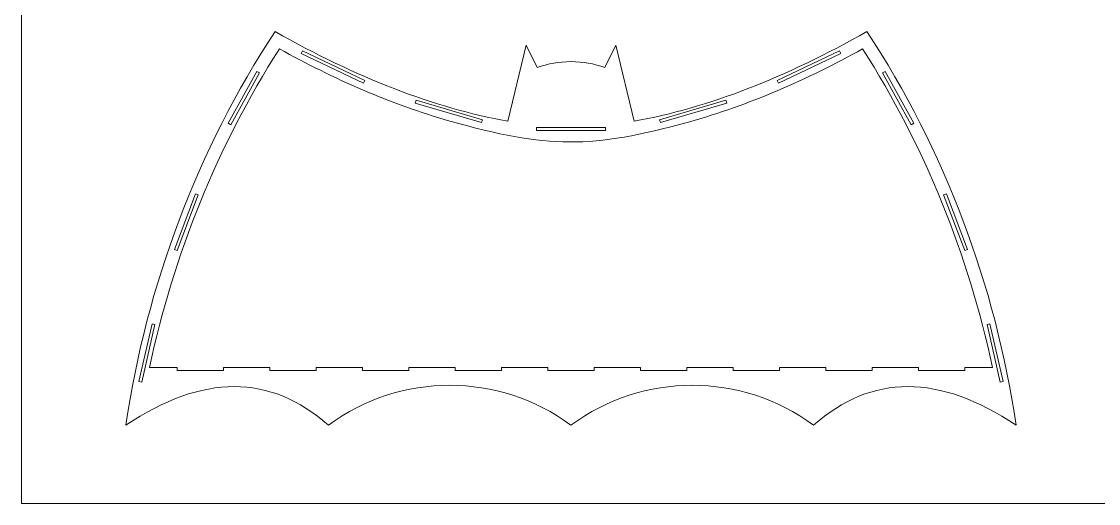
# Model space of a CAD drawing. Header units: millimetres. Extents: x -1111 to 1111, y -549 to 549.
# Drawn here: x -1111 to -22, y -549 to -62 of the extents above; entities that cross this region are included whole.
import ezdxf

# ---------------------------------------------------------------- set-up
doc = ezdxf.new("R2010")
doc.units = ezdxf.units.MM
doc.header["$MEASUREMENT"] = 0
doc.layers.add('Camada 1', color=7, linetype='Continuous')

msp = doc.modelspace()

# ---------------------------------------------------------------- linework, layer by layer
at = {"layer": 'Camada 1', "color": 140, "lineweight": 20}
msp.add_lwpolyline([(-1110.9428, -549.2083), (0, -549.2083), (0, 426.1517), (-1110.9428, 426.1517), (-1110.9428, -549.2083)], close=True, dxfattribs=at)
at = {"layer": 'Camada 1', "color": 230, "lineweight": 20}
for points, knots in [([(-256.2843, -71.6015), (-338.3175, -118.394), (-416.8004, -148.6956), (-491.7329, -162.5069), (-491.7329, -162.5069), (-491.7329, -162.5069), (-510.0187, -85.3589), (-510.0187, -85.3589), (-510.0187, -85.3589), (-510.0187, -85.3589), (-521.3384, -108.1725), (-521.3384, -108.1725), (-521.3384, -108.1725), (-542.5799, -100.1141), (-568.3629, -100.1141), (-589.6044, -108.1725), (-589.6044, -108.1725), (-589.6044, -108.1725), (-600.9241, -85.3589), (-600.9241, -85.3589), (-600.9241, -85.3589), (-600.9241, -85.3589), (-619.2099, -162.5069), (-619.2099, -162.5069), (-619.2099, -162.5069), (-694.1424, -148.6956), (-772.6253, -118.394), (-854.6585, -71.6015), (-854.6585, -71.6015), (-933.146, -191.9535), (-984.5995, -327.8957), (-1005.4714, -470.0549), (-1005.4714, -470.0549), (-927.7682, -417.8935), (-859.5019, -417.8935), (-800.6722, -470.0549), (-800.6722, -470.0549), (-727.8443, -416.0963), (-628.2993, -416.0963), (-555.4714, -470.0549), (-555.4714, -470.0549), (-482.6435, -416.0963), (-383.0985, -416.0963), (-310.2706, -470.0549), (-310.2706, -470.0549), (-251.4409, -417.8935), (-183.1746, -417.8935), (-105.4714, -470.0549), (-105.4714, -470.0549), (-126.3433, -327.8957), (-177.7968, -191.9535), (-256.2843, -71.6015)], [0, 0, 0, 0, 0.071428571, 0.071428571, 0.071428571, 0.071428571, 0.142857143, 0.142857143, 0.142857143, 0.142857143, 0.214285714, 0.214285714, 0.214285714, 0.214285714, 0.285714286, 0.285714286, 0.285714286, 0.285714286, 0.357142857, 0.357142857, 0.357142857, 0.357142857, 0.428571429, 0.428571429, 0.428571429, 0.428571429, 0.5, 0.5, 0.5, 0.5, 0.571428571, 0.571428571, 0.571428571, 0.571428571, 0.642857143, 0.642857143, 0.642857143, 0.642857143, 0.714285714, 0.714285714, 0.714285714, 0.714285714, 0.785714286, 0.785714286, 0.785714286, 0.785714286, 0.857142857, 0.857142857, 0.857142857, 0.857142857, 1, 1, 1, 1]), ([(-297.9453, -411.5379), (-297.9453, -411.5379), (-344.7682, -411.5379), (-344.7682, -411.5379), (-344.7682, -411.5379), (-344.7682, -411.5379), (-344.7682, -414.5379), (-344.7682, -414.5379), (-344.7682, -414.5379), (-344.7682, -414.5379), (-391.5912, -414.5379), (-391.5912, -414.5379), (-391.5912, -414.5379), (-391.5912, -414.5379), (-391.5912, -411.5379), (-391.5912, -411.5379), (-391.5912, -411.5379), (-391.5912, -411.5379), (-438.4141, -411.5379), (-438.4141, -411.5379), (-438.4141, -411.5379), (-438.4141, -411.5379), (-438.4141, -414.5379), (-438.4141, -414.5379), (-438.4141, -414.5379), (-438.4141, -414.5379), (-485.237, -414.5379), (-485.237, -414.5379), (-485.237, -414.5379), (-485.237, -414.5379), (-485.237, -411.5379), (-485.237, -411.5379), (-485.237, -411.5379), (-485.237, -411.5379), (-532.0599, -411.5379), (-532.0599, -411.5379), (-532.0599, -411.5379), (-532.0599, -411.5379), (-532.0599, -414.5379), (-532.0599, -414.5379), (-532.0599, -414.5379), (-532.0599, -414.5379), (-578.8829, -414.5379), (-578.8829, -414.5379), (-578.8829, -414.5379), (-578.8829, -414.5379), (-578.8829, -411.5379), (-578.8829, -411.5379), (-578.8829, -411.5379), (-578.8829, -411.5379), (-625.7058, -411.5379), (-625.7058, -411.5379), (-625.7058, -411.5379), (-625.7058, -411.5379), (-625.7058, -414.5379), (-625.7058, -414.5379), (-625.7058, -414.5379), (-625.7058, -414.5379), (-672.5287, -414.5379), (-672.5287, -414.5379), (-672.5287, -414.5379), (-672.5287, -414.5379), (-672.5287, -411.5379), (-672.5287, -411.5379), (-672.5287, -411.5379), (-672.5287, -411.5379), (-719.3516, -411.5379), (-719.3516, -411.5379), (-719.3516, -411.5379), (-719.3516, -411.5379), (-719.3516, -414.5379), (-719.3516, -414.5379), (-719.3516, -414.5379), (-719.3516, -414.5379), (-766.1746, -414.5379), (-766.1746, -414.5379), (-766.1746, -414.5379), (-766.1746, -414.5379), (-766.1746, -411.5379), (-766.1746, -411.5379), (-766.1746, -411.5379), (-766.1746, -411.5379), (-812.9975, -411.5379), (-812.9975, -411.5379), (-812.9975, -411.5379), (-812.9975, -411.5379), (-812.9975, -414.5379), (-812.9975, -414.5379), (-812.9975, -414.5379), (-812.9975, -414.5379), (-859.8204, -414.5379), (-859.8204, -414.5379), (-859.8204, -414.5379), (-859.8204, -414.5379), (-859.8204, -411.5379), (-859.8204, -411.5379), (-859.8204, -411.5379), (-859.8204, -411.5379), (-906.6433, -411.5379), (-906.6433, -411.5379), (-906.6433, -411.5379), (-906.6433, -411.5379), (-906.6433, -414.5379), (-906.6433, -414.5379), (-906.6433, -414.5379), (-906.6433, -414.5379), (-953.4663, -414.5379), (-953.4663, -414.5379), (-953.4663, -414.5379), (-953.4663, -414.5379), (-953.4663, -411.5379), (-953.4663, -411.5379), (-953.4663, -411.5379), (-953.4663, -411.5379), (-981.6297, -411.5379), (-981.6297, -411.5379), (-981.6297, -411.5379), (-957.455, -297.2581), (-912.9955, -187.9928), (-850.2999, -89.1591), (-850.2999, -89.1591), (-795.8631, -119.3717), (-738.0418, -145.1304), (-677.9737, -162.2121), (-677.9737, -162.2121), (-579.5191, -190.2099), (-534.4281, -190.4163), (-436.7363, -163.2711), (-436.7363, -163.2711), (-375.3186, -146.2043), (-316.2167, -120.003), (-260.6429, -89.1591), (-260.6429, -89.1591), (-197.9473, -187.9928), (-153.4878, -297.2581), (-129.3131, -411.5379), (-129.3131, -411.5379), (-129.3131, -411.5379), (-157.4765, -411.5379), (-157.4765, -411.5379), (-157.4765, -411.5379), (-157.4765, -411.5379), (-157.4765, -414.5379), (-157.4765, -414.5379), (-157.4765, -414.5379), (-157.4765, -414.5379), (-204.2995, -414.5379), (-204.2995, -414.5379), (-204.2995, -414.5379), (-204.2995, -414.5379), (-204.2995, -411.5379), (-204.2995, -411.5379), (-204.2995, -411.5379), (-204.2995, -411.5379), (-251.1224, -411.5379), (-251.1224, -411.5379), (-251.1224, -411.5379), (-251.1224, -411.5379), (-251.1224, -414.5379), (-251.1224, -414.5379), (-251.1224, -414.5379), (-251.1224, -414.5379), (-297.9453, -414.5379), (-297.9453, -414.5379), (-297.9453, -414.5379), (-297.9453, -414.5379), (-297.9453, -411.5379), (-297.9453, -411.5379)], [0, 0, 0, 0, 0.023255814, 0.023255814, 0.023255814, 0.023255814, 0.046511628, 0.046511628, 0.046511628, 0.046511628, 0.069767442, 0.069767442, 0.069767442, 0.069767442, 0.093023256, 0.093023256, 0.093023256, 0.093023256, 0.11627907, 0.11627907, 0.11627907, 0.11627907, 0.139534884, 0.139534884, 0.139534884, 0.139534884, 0.162790698, 0.162790698, 0.162790698, 0.162790698, 0.186046512, 0.186046512, 0.186046512, 0.186046512, 0.209302326, 0.209302326, 0.209302326, 0.209302326, 0.23255814, 0.23255814, 0.23255814, 0.23255814, 0.255813953, 0.255813953, 0.255813953, 0.255813953, 0.279069767, 0.279069767, 0.279069767, 0.279069767, 0.302325581, 0.302325581, 0.302325581, 0.302325581, 0.325581395, 0.325581395, 0.325581395, 0.325581395, 0.348837209, 0.348837209, 0.348837209, 0.348837209, 0.372093023, 0.372093023, 0.372093023, 0.372093023, 0.395348837, 0.395348837, 0.395348837, 0.395348837, 0.418604651, 0.418604651, 0.418604651, 0.418604651, 0.441860465, 0.441860465, 0.441860465, 0.441860465, 0.465116279, 0.465116279, 0.465116279, 0.465116279, 0.488372093, 0.488372093, 0.488372093, 0.488372093, 0.511627907, 0.511627907, 0.511627907, 0.511627907, 0.534883721, 0.534883721, 0.534883721, 0.534883721, 0.558139535, 0.558139535, 0.558139535, 0.558139535, 0.581395349, 0.581395349, 0.581395349, 0.581395349, 0.604651163, 0.604651163, 0.604651163, 0.604651163, 0.627906977, 0.627906977, 0.627906977, 0.627906977, 0.651162791, 0.651162791, 0.651162791, 0.651162791, 0.674418605, 0.674418605, 0.674418605, 0.674418605, 0.697674419, 0.697674419, 0.697674419, 0.697674419, 0.720930233, 0.720930233, 0.720930233, 0.720930233, 0.744186047, 0.744186047, 0.744186047, 0.744186047, 0.76744186, 0.76744186, 0.76744186, 0.76744186, 0.790697674, 0.790697674, 0.790697674, 0.790697674, 0.813953488, 0.813953488, 0.813953488, 0.813953488, 0.837209302, 0.837209302, 0.837209302, 0.837209302, 0.860465116, 0.860465116, 0.860465116, 0.860465116, 0.88372093, 0.88372093, 0.88372093, 0.88372093, 0.906976744, 0.906976744, 0.906976744, 0.906976744, 0.930232558, 0.930232558, 0.930232558, 0.930232558, 0.953488372, 0.953488372, 0.953488372, 0.953488372, 1, 1, 1, 1]), ([(-763.8455, -121.2536), (-763.8455, -121.2536), (-765.1404, -123.9597), (-765.1404, -123.9597), (-765.1404, -123.9597), (-765.1404, -123.9597), (-828.2835, -93.7445), (-828.2835, -93.7445), (-828.2835, -93.7445), (-828.2835, -93.7445), (-826.9885, -91.0383), (-826.9885, -91.0383), (-826.9885, -91.0383), (-826.9885, -91.0383), (-763.8455, -121.2536), (-763.8455, -121.2536)], [0, 0, 0, 0, 0.2, 0.2, 0.2, 0.2, 0.4, 0.4, 0.4, 0.4, 0.6, 0.6, 0.6, 0.6, 1, 1, 1, 1]), ([(-282.6593, -93.7445), (-282.6593, -93.7445), (-345.8024, -123.9597), (-345.8024, -123.9597), (-345.8024, -123.9597), (-345.8024, -123.9597), (-347.0973, -121.2536), (-347.0973, -121.2536), (-347.0973, -121.2536), (-347.0973, -121.2536), (-283.9543, -91.0383), (-283.9543, -91.0383), (-283.9543, -91.0383), (-283.9543, -91.0383), (-282.6593, -93.7445), (-282.6593, -93.7445)], [0, 0, 0, 0, 0.2, 0.2, 0.2, 0.2, 0.4, 0.4, 0.4, 0.4, 0.6, 0.6, 0.6, 0.6, 1, 1, 1, 1]), ([(-870.4864, -113.3839), (-870.4864, -113.3839), (-899.4013, -165.957), (-899.4013, -165.957), (-899.4013, -165.957), (-899.4013, -165.957), (-902.03, -164.5112), (-902.03, -164.5112), (-902.03, -164.5112), (-902.03, -164.5112), (-873.1151, -111.9381), (-873.1151, -111.9381), (-873.1151, -111.9381), (-873.1151, -111.9381), (-870.4864, -113.3839), (-870.4864, -113.3839)], [0, 0, 0, 0, 0.2, 0.2, 0.2, 0.2, 0.4, 0.4, 0.4, 0.4, 0.6, 0.6, 0.6, 0.6, 1, 1, 1, 1]), ([(-211.5415, -165.957), (-211.5415, -165.957), (-240.4564, -113.3839), (-240.4564, -113.3839), (-240.4564, -113.3839), (-240.4564, -113.3839), (-237.8277, -111.9381), (-237.8277, -111.9381), (-237.8277, -111.9381), (-237.8277, -111.9381), (-208.9128, -164.5112), (-208.9128, -164.5112), (-208.9128, -164.5112), (-208.9128, -164.5112), (-211.5415, -165.957), (-211.5415, -165.957)], [0, 0, 0, 0, 0.2, 0.2, 0.2, 0.2, 0.4, 0.4, 0.4, 0.4, 0.6, 0.6, 0.6, 0.6, 1, 1, 1, 1]), ([(-644.9483, -160.9322), (-644.9483, -160.9322), (-645.797, -163.8096), (-645.797, -163.8096), (-645.797, -163.8096), (-645.797, -163.8096), (-712.9373, -144.0061), (-712.9373, -144.0061), (-712.9373, -144.0061), (-712.9373, -144.0061), (-712.0886, -141.1286), (-712.0886, -141.1286), (-712.0886, -141.1286), (-712.0886, -141.1286), (-644.9483, -160.9322), (-644.9483, -160.9322)], [0, 0, 0, 0, 0.2, 0.2, 0.2, 0.2, 0.4, 0.4, 0.4, 0.4, 0.6, 0.6, 0.6, 0.6, 1, 1, 1, 1]), ([(-398.0055, -144.0061), (-398.0055, -144.0061), (-465.1458, -163.8096), (-465.1458, -163.8096), (-465.1458, -163.8096), (-465.1458, -163.8096), (-465.9945, -160.9322), (-465.9945, -160.9322), (-465.9945, -160.9322), (-465.9945, -160.9322), (-398.8542, -141.1286), (-398.8542, -141.1286), (-398.8542, -141.1286), (-398.8542, -141.1286), (-398.0055, -144.0061), (-398.0055, -144.0061)], [0, 0, 0, 0, 0.2, 0.2, 0.2, 0.2, 0.4, 0.4, 0.4, 0.4, 0.6, 0.6, 0.6, 0.6, 1, 1, 1, 1]), ([(-520.4714, -168.8471), (-520.4714, -168.8471), (-520.4714, -171.8471), (-520.4714, -171.8471), (-520.4714, -171.8471), (-520.4714, -171.8471), (-590.4714, -171.8471), (-590.4714, -171.8471), (-590.4714, -171.8471), (-590.4714, -171.8471), (-590.4714, -168.8471), (-590.4714, -168.8471), (-590.4714, -168.8471), (-590.4714, -168.8471), (-520.4714, -168.8471), (-520.4714, -168.8471)], [0, 0, 0, 0, 0.2, 0.2, 0.2, 0.2, 0.4, 0.4, 0.4, 0.4, 0.6, 0.6, 0.6, 0.6, 1, 1, 1, 1]), ([(-935.0338, -235.9515), (-935.0338, -235.9515), (-932.229, -237.0159), (-932.229, -237.0159), (-932.229, -237.0159), (-932.229, -237.0159), (-953.517, -293.1124), (-953.517, -293.1124), (-953.517, -293.1124), (-953.517, -293.1124), (-956.3218, -292.048), (-956.3218, -292.048), (-956.3218, -292.048), (-956.3218, -292.048), (-935.0338, -235.9515), (-935.0338, -235.9515)], [0, 0, 0, 0, 0.2, 0.2, 0.2, 0.2, 0.4, 0.4, 0.4, 0.4, 0.6, 0.6, 0.6, 0.6, 1, 1, 1, 1]), ([(-157.4258, -293.1124), (-157.4258, -293.1124), (-178.7138, -237.0159), (-178.7138, -237.0159), (-178.7138, -237.0159), (-178.7138, -237.0159), (-175.909, -235.9515), (-175.909, -235.9515), (-175.909, -235.9515), (-175.909, -235.9515), (-154.621, -292.048), (-154.621, -292.048), (-154.621, -292.048), (-154.621, -292.048), (-157.4258, -293.1124), (-157.4258, -293.1124)], [0, 0, 0, 0, 0.2, 0.2, 0.2, 0.2, 0.4, 0.4, 0.4, 0.4, 0.6, 0.6, 0.6, 0.6, 1, 1, 1, 1]), ([(-976.0895, -368.0618), (-976.0895, -368.0618), (-989.3213, -426.5846), (-989.3213, -426.5846), (-989.3213, -426.5846), (-989.3213, -426.5846), (-992.2474, -425.923), (-992.2474, -425.923), (-992.2474, -425.923), (-992.2474, -425.923), (-979.0156, -367.4002), (-979.0156, -367.4002), (-979.0156, -367.4002), (-979.0156, -367.4002), (-976.0895, -368.0618), (-976.0895, -368.0618)], [0, 0, 0, 0, 0.2, 0.2, 0.2, 0.2, 0.4, 0.4, 0.4, 0.4, 0.6, 0.6, 0.6, 0.6, 1, 1, 1, 1]), ([(-121.6215, -426.5846), (-121.6215, -426.5846), (-134.8533, -368.0618), (-134.8533, -368.0618), (-134.8533, -368.0618), (-134.8533, -368.0618), (-131.9272, -367.4002), (-131.9272, -367.4002), (-131.9272, -367.4002), (-131.9272, -367.4002), (-118.6954, -425.923), (-118.6954, -425.923), (-118.6954, -425.923), (-118.6954, -425.923), (-121.6215, -426.5846), (-121.6215, -426.5846)], [0, 0, 0, 0, 0.2, 0.2, 0.2, 0.2, 0.4, 0.4, 0.4, 0.4, 0.6, 0.6, 0.6, 0.6, 1, 1, 1, 1])]:
    msp.add_open_spline(points, degree=3, knots=knots, dxfattribs=at)

doc.saveas('drawing.dxf')
